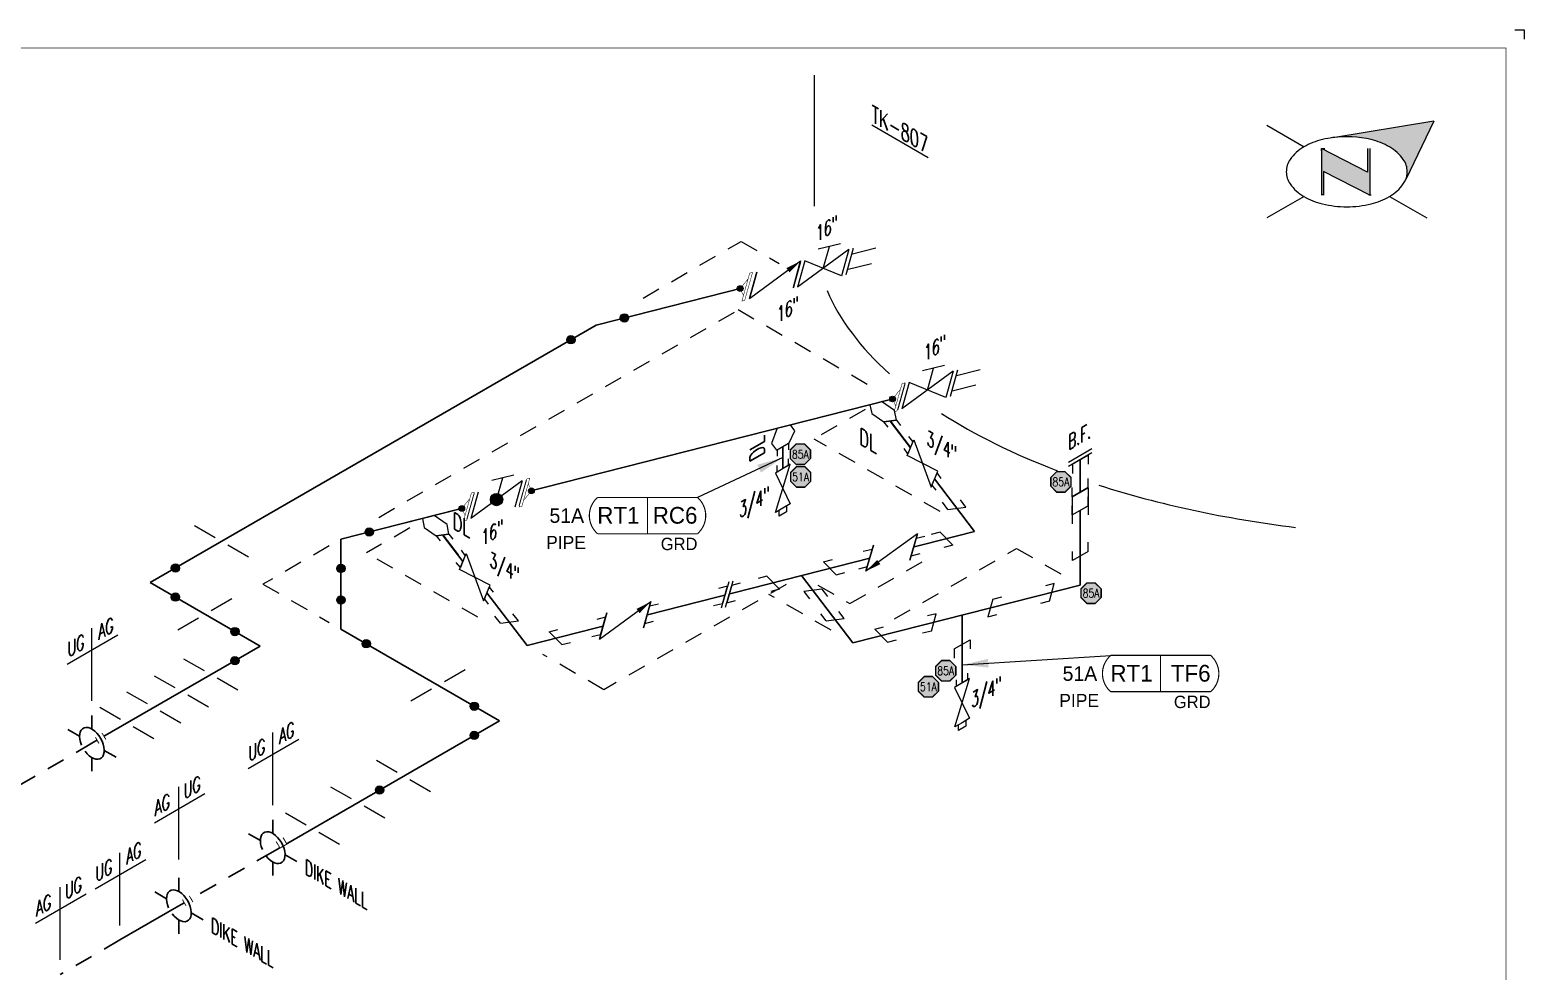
# Model space of a CAD drawing. Header units: inches. Extents: x 0.1 to 17.4, y 0.1 to 11.4.
# Drawn here: x 7.1 to 17.38, y 4.9 to 11.37 of the extents above; entities that cross this region are included whole.
import ezdxf
from ezdxf.enums import TextEntityAlignment as Align

# ---------------------------------------------------------------- set-up
doc = ezdxf.new("R2010")
doc.units = ezdxf.units.IN
doc.header["$MEASUREMENT"] = 0
doc.linetypes.add('HIDDEN2', pattern=[0.1875, 0.125, -0.0625])
for name, color, linetype in [('3', 1, 'Continuous'), ('BORDER', 3, 'Continuous'), ('COMP', 1, 'Continuous'), ('DL', 20, 'Continuous'), ('EQUIP', 131, 'Continuous'), ('EQUIP-ANNO', 150, 'Continuous'), ('FITTINGS', 4, 'Continuous'), ('PART_PCML', 7, 'Continuous'), ('PART_SelectedCML_RT', 132, 'Continuous'), ('PIPE-ANNO', 150, 'HIDDEN2'), ('TEXT', 7, 'Continuous'), ('WELD POINTS', 41, 'Continuous'), ('Welds', 7, 'Continuous')]:
    doc.layers.add(name, color=color, linetype=linetype)
doc.layers.add('PIPE', color=7, linetype='Continuous', lineweight=30)
doc.styles.add('CMLPAS', font='')
doc.styles.add('ISO30', font='simplex.shx', dxfattribs={"width": 0.85, "oblique": 30, "height": 0.075})
doc.styles.add('ISO330', font='romand.shx', dxfattribs={"width": 0.85, "height": 0.05})
doc.styles.add('PART_Standard', font='romans', dxfattribs={"width": 0.8, "height": 0.09})
doc.styles.add('SIMPLEX', font='ROMANS')
doc.styles.get("Standard").update_dxf_attribs({"font": 'arial.ttf'})
doc.styles.get('CMLPAS').set_extended_font_data('Cordia New')
doc.dimstyles.get("Standard").update_dxf_attribs({"dimtxt": 0.18, "dimasz": 0.18, "dimexe": 0.18, "dimexo": 0.0625, "dimgap": 0.09, "dimtad": 0, "dimtih": 1, "dimtoh": 1, "dimdec": 4, "dimzin": 0, "dimdsep": 46, "dimtxsty": 'Standard', "dimcen": 0.09, "dimadec": 0, "dimazin": 0, "dimtfac": 1, "dimtdec": 4, "dimtofl": 0, "dimtmove": 0, "dimatfit": 3, "dimfxl": 1, "dimtolj": 1, "dimtzin": 0, "dimarcsym": 0})

# ---------------------------------------------------------------- blocks, each defined once
blk = doc.blocks.new('north2')
at = {"layer": 'BORDER'}
for points in [[(-0.706, -0.767, -0.156851), (-0.679, -0.851, -0.095667), (-0.689, -0.905), (-0.495, -0.504), (-1.19, -0.617, -0.092194), (-0.928, -0.631, -0.072341), (-0.801, -0.681, -0.106617)], [(-0.938, -1.011), (-0.936, -1.009), (-0.936, -0.691), (-0.952, -0.691), (-0.952, -0.853), (-1.27, -0.691), (-1.27, -0.707), (-1.27, -1.012), (-1.254, -1.012), (-1.254, -0.849)]]:
    blk.add_hatch(color=7, dxfattribs=at).paths.add_polyline_path(points)
at = {"layer": 'BORDER', "color": 7}
for p, q in [((-0.495, -0.504), (-1.19, -0.617)), ((-0.495, -0.504), (-0.689, -0.905)), ((-1.389, -0.681), (-1.646, -0.533)), ((-1.27, -0.691), (-1.27, -1.012)), ((-0.952, -0.853), (-1.27, -0.691)), ((-1.27, -0.707), (-1.27, -0.691)), ((-1.262, -0.691), (-1.246, -0.691)), ((-0.952, -0.691), (-0.952, -0.853)), ((-0.936, -0.691), (-0.936, -1.012)), ((-0.936, -1.012), (-1.254, -0.849)), ((-1.254, -0.849), (-1.254, -1.012)), ((-1.389, -1.021), (-1.646, -1.169)), ((-1.26, -1.011), (-1.262, -1.009)), ((-0.928, -1.012), (-0.944, -1.012)), ((-0.801, -1.021), (-0.544, -1.169))]:
    blk.add_line(p, q, dxfattribs=at)
for centre, radius, start, end in [((-1.095, -1.329), 0.719, 76.5505, 97.6203), ((-1.238, -0.944), 0.304, 120, 144.3429), ((-1.152, -1.093), 0.476, 103.4495, 120), ((-1.095, -1.329), 0.719, 97.6203, 103.4495), ((-1.039, -1.093), 0.476, 60, 76.5505), ((-0.953, -0.944), 0.304, 35.6571, 60), ((-1.367, -0.851), 0.144, 144.3429, 180), ((-0.823, -0.851), 0.144, 360, 35.6571), ((-1.367, -0.851), 0.144, 180, 215.6571), ((-0.823, -0.851), 0.144, 324.3429, 337.5547), ((-0.823, -0.851), 0.144, 337.5796, 360), ((-1.238, -0.758), 0.304, 215.6571, 240), ((-1.152, -0.609), 0.476, 240, 256.5505), ((-1.039, -0.609), 0.476, 283.4495, 300), ((-0.953, -0.758), 0.304, 300, 324.3429), ((-1.095, -0.373), 0.719, 256.5505, 270), ((-1.095, -0.373), 0.719, 270, 283.4495)]:
    blk.add_arc(centre, radius, start, end, dxfattribs=at)
blk = doc.blocks.new('A$C6804a2e5')
blk.add_blockref('north2', (0, 0))
blk = doc.blocks.new('A$C860dd1f6')
at = {"layer": 'PIPE'}
blk.add_blockref('A$C6804a2e5', (0, 0), dxfattribs=at)
blk = doc.blocks.new('Border')
at = {"layer": 'BORDER', "const_width": 0.005}
blk.add_lwpolyline([(0.25, 0.25), (17.25, 0.25), (17.25, 11.25), (0.25, 11.25)], close=True, dxfattribs=at)
blk = doc.blocks.new('2_NOZZLE_FLANGE_EQUIPMENT_30')
blk.add_wipeout([(-0.176, -0.046), (-0.176, -0.156), (-0.023, -0.068), (-0.023, -0.107), (0, -0.094), (0, 0.094), (-0.023, 0.08), (-0.023, 0.041)])
at = {"color": 0, "linetype": 'ByBlock', "lineweight": -2}
for p, q in [((-0.023, 0.041), (-0.176, -0.046)), ((-0.023, -0.107), (-0.023, 0.08)), ((0, -0.094), (0, 0.094)), ((-0.023, -0.068), (-0.176, -0.156))]:
    blk.add_line(p, q, dxfattribs=at)
blk = doc.blocks.new('AM9A04')
at = {"linetype": 'Continuous', "const_width": 0.01}
blk.add_lwpolyline([(0, -0.289), (0, 0.289), (-0.05, 0.318), (-0.05, -0.26)], close=True, dxfattribs=at)
at = {"const_width": 0.01}
blk.add_lwpolyline([(-0.05, -0.144), (-0.15, 0.087), (-0.05, 0.202)], dxfattribs=at)
blk = doc.blocks.new('A09')
at = {"layer": 'Welds'}
h = blk.add_hatch(color=256, dxfattribs=at)
h.dxf.hatch_style = 1
h.paths.add_polyline_path([(-0.03, 0, 1), (0.03, 0, 1)])
blk.add_circle((0, 0), 0.03, dxfattribs=at)
blk = doc.blocks.new('*U19')
blk.add_wipeout([(-0.052, -0.03), (-0.017, -0.07), (-0.017, -0.11), (0, -0.1), (0, 0.1), (-0.017, 0.09), (-0.017, 0.05)]).dxf.layer = 'COMP'
at = {"layer": '3', "xscale": 0.65, "yscale": 0.65, "zscale": 0.65}
blk.add_blockref('A09', (-0.052, -0.03), dxfattribs=at)
at = {"layer": 'COMP', "xscale": -0.3466300616258731, "yscale": 0.3466300616258731, "zscale": 0.3466300616258731, "rotation": 180}
blk.add_blockref('AM9A04', (0, 0), dxfattribs=at)
blk = doc.blocks.new('1_Text_30')
at = {"layer": 'TEXT', "style": 'PART_Standard', "oblique": 30, "width": 0.8}
blk.add_attdef('TEXT', (0, 0), '', height=0.09, rotation=30, dxfattribs=at)
blk = doc.blocks.new('3_VALVE_FLANGE_GATE_30')
at = {"color": 0, "linetype": 'ByBlock', "lineweight": -2}
blk.add_wipeout([(-0.162, -0.187), (-0.135, -0.172), (0, 0), (0.135, -0.016), (0.162, 0), (0.162, 0.187), (0.135, 0.172), (0, 0), (-0.135, 0.016), (-0.162, 0)], dxfattribs=at)
for p, q in [((0.135, 0.172), (-0.135, -0.172)), ((0.068, 0.195), (-0.068, 0.117)), ((0, 0), (0, 0.156)), ((0.135, 0.172), (0.135, -0.016)), ((0.162, 0.187), (0.162, 0)), ((-0.162, 0), (-0.162, -0.187)), ((-0.135, 0.016), (-0.135, -0.172)), ((0.135, -0.016), (-0.135, 0.016))]:
    blk.add_line(p, q, dxfattribs=at)
blk = doc.blocks.new('3_VALVE_FLANGE_BUTTERFLY_30')
at = {"color": 0, "linetype": 'ByBlock', "lineweight": -2}
blk.add_wipeout([(-0.162, 0), (0.162, 0.187), (0.162, 0), (-0.162, -0.187)], dxfattribs=at)
at = {"linetype": 'ByBlock', "lineweight": -2}
blk.add_hatch(color=0, dxfattribs=at).paths.add_polyline_path([(-0.042, 0, 1), (0.042, 0, 1)])
at = {"color": 0, "linetype": 'ByBlock', "lineweight": -2}
for p, q in [((0.135, 0.172), (-0.135, -0.172)), ((0.068, 0.195), (-0.068, 0.117)), ((0, 0), (0, 0.156)), ((0.135, 0.172), (0.135, -0.016)), ((0.162, 0.187), (0.162, 0)), ((-0.162, 0), (-0.162, -0.187)), ((-0.135, 0.016), (-0.135, -0.172))]:
    blk.add_line(p, q, dxfattribs=at)
blk.add_circle((0, 0), 0.0424, dxfattribs=at)
blk = doc.blocks.new('2_SOCKET_SINGLE_30')
at = {"color": 0, "linetype": 'ByBlock', "lineweight": -2}
for p, q in [((0, 0.063), (0.054, 0.094)), ((0, 0.063), (0, -0.063)), ((0, -0.063), (0.054, -0.031))]:
    blk.add_line(p, q, dxfattribs=at)
blk = doc.blocks.new('DL_Vert_330')
at = {"layer": 'DL', "style": 'ISO30', "oblique": 330, "width": 0.85}
blk.add_text('DL', height=0.1, rotation=90, dxfattribs=at).set_placement((0, 0))
blk = doc.blocks.new('DL_330')
at = {"layer": 'DL', "style": 'ISO330', "oblique": 330, "width": 0.85}
blk.add_text('DL', height=0.1, rotation=330, dxfattribs=at).set_placement((0, 0))
blk = doc.blocks.new('1_Text_330')
at = {"layer": 'TEXT', "style": 'PART_Standard', "oblique": 330, "width": 0.8}
blk.add_attdef('3/4"', (0, 0), '', height=0.09, rotation=330, dxfattribs=at)
blk = doc.blocks.new('2_WELD_SINGLE_00')
at = {"linetype": 'ByBlock', "lineweight": -2}
h = blk.add_hatch(color=0, dxfattribs=at)
edge = h.paths.add_edge_path()
edge.add_arc((0, 0), 0.0286, 0, 360)
at = {"color": 0, "linetype": 'ByBlock', "lineweight": -2}
blk.add_circle((0, 0), 0.0286, dxfattribs=at)
blk = doc.blocks.new('*U63')
at = {"layer": 'WELD POINTS', "rotation": 194.2719855652275}
blk.add_blockref('2_WELD_SINGLE_00', (0.195, 0.05), dxfattribs=at)
at = {"layer": 'WELD POINTS'}
blk.add_blockref('2_WELD_SINGLE_00', (0, -0.201), dxfattribs=at)
blk = doc.blocks.new('*U64')
at = {"layer": 'WELD POINTS'}
for p, rotation in [((0, 0.201), 270), ((0.174, -0.1), 60.00000000000011)]:
    blk.add_blockref('2_WELD_SINGLE_00', p, dxfattribs=dict(at, rotation=rotation))
blk = doc.blocks.new('4_SUPPORT_I-BEAM_30')
at = {"color": 0, "linetype": 'ByBlock', "lineweight": -2}
for p, q in [((-0.044, 0.025), (-0.186, 0.107)), ((0.186, -0.107), (0.044, -0.025))]:
    blk.add_line(p, q, dxfattribs=at)
blk = doc.blocks.new('6_PASS-THROUGH_GRADE_00')
at = {"color": 0, "linetype": 'ByBlock', "lineweight": -2}
for p, q in [((-0.166, 0.096), (-0.085, 0.049)), ((0.085, 0.049), (0.166, 0.096)), ((-0.166, -0.096), (-0.085, -0.049)), ((-0.024, -0.045), (0, -0.045)), ((-0.024, -0.093), (0, -0.093)), ((0, -0.045), (0, -0.093)), ((0, -0.045), (0.024, -0.045)), ((0, -0.093), (0.024, -0.093)), ((0.085, -0.049), (0.166, -0.096))]:
    blk.add_line(p, q, dxfattribs=at)
blk.add_wipeout([(-0.024, -0.045), (0.024, -0.045), (0.024, -0.093), (-0.024, -0.093)], dxfattribs=at)
blk.add_ellipse((0, 0), major_axis=(-0.12, 0), ratio=0.57735, start_param=4.915034, end_param=10.792929, dxfattribs=at)
blk = doc.blocks.new('*U65')
at = {"layer": 'PIPE-ANNO', "linetype": 'Continuous'}
for p, q in [((-0.169, 0.352), (0.179, 0.554)), ((0, 0.1), (0, 0.6))]:
    blk.add_line(p, q, dxfattribs=at)
at = {"layer": 'TEXT', "style": 'PART_Standard', "oblique": 30, "width": 0.8}
blk.add_attdef('SPEC_1_30/30', (-0.166, 0.396), '', height=0.09, rotation=30, dxfattribs=at)
blk.add_attdef('SPEC_2_30/30', text='', height=0.09, rotation=30, dxfattribs=at).set_placement((0.149, 0.578), align=Align.RIGHT)
blk = doc.blocks.new('*U66')
at = {"layer": 'WELD POINTS'}
for p, rotation in [((-0.174, 0.1), 330.0000000000001), ((-0.174, -0.1), 300.0000000000001)]:
    blk.add_blockref('2_WELD_SINGLE_00', p, dxfattribs=dict(at, rotation=rotation))
blk = doc.blocks.new('Bleeder Valve 1')
at = {"layer": 'FITTINGS', "linetype": 'ByBlock'}
for p, q in [((-0.051, -0.302), (0.051, 0.03)), ((0.051, 0.03), (-0.051, -0.03)), ((-0.051, -0.03), (0.051, -0.243)), ((0, -0.273), (-0.051, -0.302)), ((-0.025, -0.327), (-0.025, -0.287)), ((0.026, -0.298), (-0.025, -0.327)), ((0.051, -0.243), (0, -0.273)), ((0.026, -0.258), (0.026, -0.298))]:
    blk.add_line(p, q, dxfattribs=at)
blk = doc.blocks.new('Socket_30')
at = {"color": 0, "linetype": 'ByBlock', "lineweight": -2}
for p, q in [((0, 0.0313), (0.0271, 0.0469)), ((0, 0.0313), (0, -0.0313)), ((0, -0.0313), (0.0271, -0.0156))]:
    blk.add_line(p, q, dxfattribs=at)
blk = doc.blocks.new('*U71')
at = {"layer": 'WELD POINTS'}
for p, rotation in [((0.195, 0.05), 194.2719855652275), ((-0.174, -0.1), 300.0000000000003)]:
    blk.add_blockref('2_WELD_SINGLE_00', p, dxfattribs=dict(at, rotation=rotation))
blk = doc.blocks.new('PART_PCML')
blk.add_hatch(color=0).paths.add_polyline_path([(-0.07, -0.029), (-0.029, -0.07), (0.029, -0.07), (0.07, -0.029), (0.07, 0.029), (0.029, 0.07), (-0.029, 0.07), (-0.07, 0.029)])
at = {"color": 7, "const_width": 0.009}
blk.add_lwpolyline([(-0.07, 0.029), (-0.029, 0.07), (0.029, 0.07), (0.07, 0.029), (0.07, -0.029), (0.029, -0.07), (-0.029, -0.07), (-0.07, -0.029), (-0.07, 0.029), (-0.029, 0.07)], dxfattribs=at)
at = {"color": 18, "true_color": 0x000000}
blk.add_lwpolyline([(-0.029, 0.07), (-0.07, 0.029), (-0.07, -0.029), (-0.029, -0.07), (0.029, -0.07), (0.07, -0.029), (0.07, 0.029), (0.029, 0.07)], close=True, dxfattribs=at)
at = {"color": 7, "true_color": 0xffffff, "style": 'SIMPLEX', "width": 0.8, "flags": 1}
for tag, p in [('CIRCUIT', (-0.094, 0.089)), ('DM', (-0.053, -0.133)), ('TYPE', (-0.075, -0.204))]:
    blk.add_attdef(tag, p, '', height=0.0586, dxfattribs=at)
at = {"color": 7, "true_color": 0xffffff, "style": 'SIMPLEX', "width": 0.8}
blk.add_attdef('DMDISP', text='', height=0.0586, dxfattribs=at).set_placement((0, 0), align=Align.MIDDLE_CENTER)
blk = doc.blocks.new('CMLPAS')
at = {"const_width": 0.008}
blk.add_lwpolyline([(0.063, 0.125, 0.454441), (0.063, -0.125), (0.75, -0.125, 0.454441), (0.75, 0.125)], format="xyb", close=True, dxfattribs=at)
blk.add_lwpolyline([(0.406, -0.125), (0.406, 0.125)], dxfattribs=at)
at = {"style": 'CMLPAS', "flags": 1}
for tag, p in [('STATE', (0.75, 0.623)), ('DL', (0.75, 0.482)), ('CIRCUIT', (0.75, 0.341)), ('SUBSINTERVAL(MONTHS)', (-0.025, -0.335)), ('OLD_ID', (0.75, -0.337)), ('OLD_NDE', (0.75, -0.478)), ('OLD_ENTY', (0.741, -0.636)), ('SIZE', (0.747, -0.761)), ('SPEC', (0.747, -0.902)), ('JUSTIFY', (0.747, -1.043)), ('COMMENTS', (0.747, -1.185)), ('OLD_ASSET', (0.75, -1.326)), ('SCHED', (0.737, -1.469)), ('NOM_THICK', (0.752, -1.61)), ('CORR_ALLOW', (0.763, -1.745)), ('TML_STATUS', (0.772, -1.878)), ('FLOW_ORDER', (0.778, -2.13))]:
    blk.add_attdef(tag, text='', height=0.1, dxfattribs=at).set_placement(p, align=Align.MIDDLE_RIGHT)
at = {"style": 'CMLPAS'}
for tag, height, p in [('CHILD', 0.25, (0.75, 0.269)), ('###', 0.115, (0.75, 0.002)), ('ACCESS', 0.085, (0.75, -0.195))]:
    blk.add_attdef(tag, text='', height=height, dxfattribs=at).set_placement(p, align=Align.MIDDLE_RIGHT)
at = {"color": 152, "style": 'CMLPAS'}
for tag, height, p in [('SPECIAL', 0.085, (0.405, 0.19)), ('DM-TYPE', 0.1, (-0.03, 0)), ('COMP', 0.09, (-0.017, -0.185))]:
    blk.add_attdef(tag, text='', height=height, dxfattribs=at).set_placement(p, align=Align.MIDDLE_RIGHT)
at = {"style": 'CMLPAS'}
blk.add_attdef('NDE', text='', height=0.115, dxfattribs=at).set_placement((0.206, 0.002), align=Align.MIDDLE_CENTER)

msp = doc.modelspace()

# ---------------------------------------------------------------- linework, layer by layer
for p, q in [((17.312, 11.375), (17.375, 11.375)), ((17.375, 11.375), (17.375, 11.312))]:
    msp.add_line(p, q)
at = {"layer": 'EQUIP'}
msp.add_line((12.491, 11.064), (12.49, 10.161), dxfattribs=at)
for start_param, end_param in [(6.485464, 6.77375), (6.925636, 7.186198), (7.266333, 7.604939)]:
    msp.add_ellipse((16.887, 10.007), major_axis=(-4.397, 0), ratio=0.482242, start_param=start_param, end_param=end_param, dxfattribs=at)
at = {"layer": 'FITTINGS', "linetype": 'ByBlock'}
for p, q in [((12.875, 8.796), (12.887, 8.735)), ((12.357, 8.617), (12.327, 8.657)), ((12.236, 8.634), (12.197, 8.528)), ((12.231, 8.483), (12.318, 8.533)), ((12.318, 8.533), (12.357, 8.617)), ((13.153, 8.5), (13.176, 8.555)), ((13.176, 8.555), (13.296, 8.229)), ((12.197, 8.528), (12.231, 8.483)), ((13.131, 8.446), (13.153, 8.5)), ((13.342, 8.339), (13.131, 8.446)), ((13.296, 8.229), (13.342, 8.339)), ((9.965, 7.972), (9.876, 8.033)), ((9.796, 8.013), (9.807, 7.952)), ((9.807, 7.952), (9.891, 7.894)), ((9.891, 7.894), (9.977, 7.906)), ((10.051, 7.663), (10.074, 7.717)), ((10.074, 7.717), (10.096, 7.772)), ((10.096, 7.772), (10.216, 7.446)), ((10.262, 7.555), (10.051, 7.663)), ((10.216, 7.446), (10.262, 7.555)), ((13.56, 6.911), (13.457, 6.851)), ((13.458, 6.579), (13.56, 6.911)), ((13.457, 6.851), (13.56, 6.638)), ((13.509, 6.608), (13.458, 6.579)), ((13.483, 6.554), (13.483, 6.593)), ((13.534, 6.583), (13.483, 6.554)), ((13.56, 6.638), (13.509, 6.608)), ((13.534, 6.623), (13.534, 6.583))]:
    msp.add_line(p, q, dxfattribs=at)
at = {"layer": 'FITTINGS', "linetype": 'ByBlock', "lineweight": -2}
for p, q in [((12.969, 8.678), (12.997, 8.642)), ((13.17, 8.542), (13.136, 8.459)), ((13.17, 8.542), (13.143, 8.577)), ((13.136, 8.459), (13.109, 8.495)), ((13.301, 8.242), (13.336, 8.325)), ((13.301, 8.242), (13.329, 8.207)), ((13.336, 8.325), (13.363, 8.289)), ((13.411, 8.075), (13.373, 8.125)), ((13.535, 8.091), (13.497, 8.141)), ((13.411, 8.075), (13.535, 8.091)), ((13.357, 7.919), (13.296, 7.903)), ((13.357, 7.919), (13.444, 7.829)), ((9.978, 7.906), (9.89, 7.894)), ((9.89, 7.894), (9.917, 7.859)), ((9.978, 7.906), (10.005, 7.87)), ((13.444, 7.829), (13.383, 7.814)), ((14.375, 7.787), (14.375, 7.849)), ((10.057, 7.676), (10.029, 7.711)), ((10.091, 7.758), (10.057, 7.676)), ((10.091, 7.758), (10.064, 7.794)), ((12.555, 7.715), (12.616, 7.73)), ((12.642, 7.625), (12.555, 7.715)), ((14.375, 7.787), (14.267, 7.724)), ((14.267, 7.724), (14.267, 7.787)), ((12.166, 7.616), (12.105, 7.6)), ((12.166, 7.616), (12.253, 7.526)), ((12.642, 7.625), (12.703, 7.641)), ((10.222, 7.459), (10.256, 7.541)), ((10.256, 7.541), (10.283, 7.506)), ((12.253, 7.526), (12.192, 7.511)), ((12.544, 7.526), (12.42, 7.51)), ((12.42, 7.51), (12.458, 7.461)), ((12.544, 7.526), (12.582, 7.477)), ((14.143, 7.565), (14.083, 7.55)), ((14.109, 7.445), (14.143, 7.565)), ((10.222, 7.459), (10.249, 7.423)), ((13.72, 7.458), (13.686, 7.337)), ((13.72, 7.458), (13.781, 7.473)), ((14.109, 7.445), (14.049, 7.429)), ((10.332, 7.292), (10.294, 7.342)), ((10.332, 7.292), (10.456, 7.308)), ((10.456, 7.308), (10.418, 7.358)), ((12.574, 7.309), (12.536, 7.358)), ((12.574, 7.309), (12.698, 7.325)), ((12.698, 7.325), (12.66, 7.374)), ((13.331, 7.358), (13.27, 7.343)), ((13.297, 7.238), (13.331, 7.358)), ((13.686, 7.337), (13.747, 7.353)), ((10.667, 7.234), (10.727, 7.25)), ((10.754, 7.145), (10.667, 7.234)), ((12.909, 7.251), (12.969, 7.267)), ((12.996, 7.162), (12.909, 7.251)), ((13.297, 7.238), (13.236, 7.223)), ((10.754, 7.145), (10.814, 7.16)), ((12.996, 7.162), (13.057, 7.177)), ((13.454, 7.116), (13.563, 7.178)), ((13.454, 7.116), (13.454, 7.053)), ((13.563, 7.178), (13.563, 7.116)), ((13.547, 6.903), (13.47, 6.859)), ((13.47, 6.859), (13.47, 6.903)), ((13.547, 6.903), (13.547, 6.948))]:
    msp.add_line(p, q, dxfattribs=at)
at = {"layer": 'PIPE'}
for p, q in [((12.01, 9.602), (10.991, 9.343)), ((14.321, 7.555), (14.321, 8.448)), ((13.319, 8.285), (13.595, 7.924)), ((9.235, 7.251), (9.235, 7.87)), ((9.936, 7.9), (10.041, 7.762)), ((12.758, 7.157), (12.404, 7.621)), ((8.68, 7.135), (7.923, 7.572)), ((12.758, 7.157), (14.321, 7.555)), ((10.24, 7.502), (10.516, 7.14)), ((9.235, 7.251), (10.326, 6.621)), ((8.68, 7.135), (7.522, 6.466)), ((10.326, 6.621), (8.766, 5.72))]:
    msp.add_line(p, q, dxfattribs=at)
at = {"layer": 'PIPE', "linetype": 'Continuous'}
for p, q in [((12.275, 8.508), (12.275, 8.356)), ((13.509, 7.348), (13.509, 6.881))]:
    msp.add_line(p, q, dxfattribs=at)
at = {"layer": 'PIPE', "linetype": 'HIDDEN2'}
for p, q in [((7.522, 6.466), (6.877, 6.094)), ((8.766, 5.72), (8.121, 5.348)), ((7.714, 5.113), (7.304, 4.876))]:
    msp.add_line(p, q, dxfattribs=at)
at = {"layer": 'PIPE-ANNO'}
for p, q in [((11.314, 9.53), (11.988, 9.919)), ((11.988, 9.919), (12.25, 9.768)), ((12.856, 8.936), (11.968, 9.448)), ((12.842, 8.763), (12.489, 8.559)), ((13.357, 8.061), (12.491, 8.559)), ((9.709, 7.948), (9.411, 7.776)), ((9.154, 7.824), (8.699, 7.561)), ((10.178, 7.334), (9.411, 7.776)), ((13.884, 7.807), (14.21, 7.619)), ((8.699, 7.561), (9.154, 7.298)), ((12.517, 7.555), (12.737, 7.428)), ((12.607, 7.244), (12.179, 7.491)), ((11.044, 6.835), (10.625, 7.077))]:
    msp.add_line(p, q, dxfattribs=at)

# ---------------------------------------------------------------- block references
at = {"layer": 'BORDER'}
for name, p in [('Border', (0, 0)), ('A$C860dd1f6', (17.25, 11.25))]:
    msp.add_blockref(name, p, dxfattribs=at)
at = {"layer": 'DL'}
for name, p in [('DL_Vert_330', (12.149, 8.451)), ('DL_330', (12.802, 8.526))]:
    msp.add_blockref(name, p, dxfattribs=at)
at = {"layer": 'FITTINGS', "yscale": 0.713168504377533}
for p, xscale, zscale, rotation in [((12.275, 8.508), -0.7131685043775329, 0.713168504377533, 119.9952760451084), ((12.275, 8.356), -0.713168504377533, 0.7131685043775329, 299.9952760451085)]:
    msp.add_blockref('2_SOCKET_SINGLE_30', p, dxfattribs=dict(at, xscale=xscale, zscale=zscale, rotation=rotation))
at = {"layer": 'FITTINGS'}
for name, p in [('Bleeder Valve 1', (12.275, 8.356)), ('4_SUPPORT_I-BEAM_30', (8.413, 7.855)), ('4_SUPPORT_I-BEAM_30', (8.34, 6.939)), ('4_SUPPORT_I-BEAM_30', (8.138, 6.822)), ('4_SUPPORT_I-BEAM_30', (7.948, 6.712)), ('4_SUPPORT_I-BEAM_30', (7.763, 6.605)), ('4_SUPPORT_I-BEAM_30', (9.666, 6.24)), ('4_SUPPORT_I-BEAM_30', (9.351, 6.058)), ('4_SUPPORT_I-BEAM_30', (9.04, 5.878))]:
    msp.add_blockref(name, p, dxfattribs=at)
at = {"layer": 'FITTINGS', "xscale": -1}
for p in [(8.299, 7.355), (9.903, 6.866)]:
    msp.add_blockref('4_SUPPORT_I-BEAM_30', p, dxfattribs=at)
at = {"layer": 'PART_PCML', "color": 13}
for p in [(12.396, 8.455), (14.396, 7.499), (13.396, 6.965)]:
    msp.add_blockref('PART_PCML', p, dxfattribs=at).add_auto_attribs({'DMDISP': '85A'})
at = {"layer": 'PART_PCML', "color": 96}
for p in [(12.398, 8.299), (13.277, 6.855)]:
    msp.add_blockref('PART_PCML', p, dxfattribs=at).add_auto_attribs({'DMDISP': '51A'})
at = {"layer": 'PART_SelectedCML_RT'}
for p, values in [((10.938, 8.033), {'###': 'RC6', 'NDE': 'RT1', 'DM-TYPE': '51A', 'COMP': 'PIPE', 'ACCESS': 'GRD'}), ((14.468, 6.946), {'###': 'TF6', 'NDE': 'RT1', 'DM-TYPE': '51A', 'COMP': 'PIPE', 'ACCESS': 'GRD'})]:
    msp.add_blockref('CMLPAS', p, dxfattribs=at).add_auto_attribs(values)
at = {"layer": 'PIPE-ANNO'}
for p, values in [((7.522, 6.658), {'SPEC_1_30/30': 'UG', 'SPEC_2_30/30': 'AG'}), ((8.766, 5.94), {'SPEC_1_30/30': 'UG', 'SPEC_2_30/30': 'AG'}), ((8.121, 5.567), {'SPEC_1_30/30': 'AG', 'SPEC_2_30/30': 'UG'}), ((7.714, 5.113), {'SPEC_1_30/30': 'UG', 'SPEC_2_30/30': 'AG'}), ((7.304, 4.876), {'SPEC_1_30/30': 'AG', 'SPEC_2_30/30': 'UG'})]:
    msp.add_blockref('*U65', p, dxfattribs=at).add_auto_attribs(values)
at = {"layer": 'TEXT'}
for name, p, values in [('1_Text_30', (12.504, 9.914), {'TEXT': '16"'}), ('1_Text_330', (13.265, 8.52), {'3/4"': '3/4"'}), ('1_Text_30', (11.976, 8.015), {'TEXT': '3/4"'}), ('1_Text_330', (10.257, 7.685), {'3/4"': '3/4"'}), ('1_Text_30', (13.572, 6.707), {'TEXT': '3/4"'}), ('1_Text_330', (8.988, 5.568), {'3/4"': 'DIKE WALL'}), ('1_Text_330', (8.342, 5.168), {'3/4"': 'DIKE WALL'})]:
    msp.add_blockref(name, p, dxfattribs=at).add_auto_attribs(values)
at = {"layer": 'WELD POINTS'}
for name, p in [('*U71', (10.991, 9.343)), ('*U63', (9.235, 7.87)), ('*U64', (9.235, 7.251)), ('*U66', (8.68, 7.135)), ('*U66', (10.326, 6.621)), ('2_WELD_SINGLE_00', (9.501, 6.145))]:
    msp.add_blockref(name, p, dxfattribs=at)
at = {"layer": 'WELD POINTS', "rotation": 180}
msp.add_blockref('*U66', (7.923, 7.572), dxfattribs=at)

# ---------------------------------------------------------------- texts
at = {"layer": 'EQUIP-ANNO', "style": 'ISO30', "oblique": 330, "width": 0.85}
msp.add_text('%%UTK-807', height=0.1, rotation=330, dxfattribs=at).set_placement((12.887, 10.744))

# ---------------------------------------------------------------- leaders
at = {"layer": 'PART_SelectedCML_RT'}
for points in [[(12.275, 8.432), (11.688, 8.158)], [(13.509, 7.006), (14.532, 7.071)]]:
    msp.add_leader(points, dimstyle='Standard', dxfattribs=at)

# ---------------------------------------------------------------- next in the draw order: block references
at = {"layer": 'FITTINGS', "xscale": -1, "yscale": -1}
for p, rotation in [((12.704, 9.772), 344.2719855652337), ((13.421, 8.935), 344.2719855652277)]:
    msp.add_blockref('2_NOZZLE_FLANGE_EQUIPMENT_30', p, dxfattribs=dict(at, rotation=rotation))
at = {"layer": 'PIPE', "yscale": -1, "rotation": 299.9999999999999}
for p in [(7.522, 6.466), (8.766, 5.748), (8.121, 5.348)]:
    msp.add_blockref('6_PASS-THROUGH_GRADE_00', p, dxfattribs=at)

# ---------------------------------------------------------------- next in the draw order: wipeouts: each hides what was drawn before it
at = {"linetype": 'ByBlock', "lineweight": -2}
for points in [[(14.24, 8.401), (14.24, 8.37), (14.402, 8.464), (14.402, 8.495)], [(14.375, 8.1), (14.267, 8.038), (14.267, 8.163), (14.375, 8.225)]]:
    msp.add_wipeout(points, dxfattribs=at).dxf.layer = 'FITTINGS'

# ---------------------------------------------------------------- next in the draw order: linework, layer by layer
at = {"layer": 'FITTINGS', "linetype": 'ByBlock', "lineweight": -2}
for p, q in [((14.24, 8.401), (14.402, 8.495)), ((14.402, 8.464), (14.24, 8.37)), ((14.267, 8.386), (14.375, 8.448)), ((14.375, 8.448), (14.375, 8.386)), ((14.267, 8.386), (14.267, 8.323)), ((14.267, 8.163), (14.375, 8.225)), ((14.375, 8.225), (14.375, 8.1)), ((14.267, 8.038), (14.267, 8.163)), ((14.375, 8.1), (14.267, 8.038))]:
    msp.add_line(p, q, dxfattribs=at)
at = {"layer": 'PIPE'}
for p, q in [((13.421, 8.935), (9.235, 7.87)), ((7.714, 5.113), (8.121, 5.348))]:
    msp.add_line(p, q, dxfattribs=at)

# ---------------------------------------------------------------- next in the draw order: block references
at = {"layer": 'FITTINGS', "rotation": 344.2719855652337}
msp.add_blockref('3_VALVE_FLANGE_GATE_30', (12.553, 9.734), dxfattribs=at)
at = {"layer": 'FITTINGS', "linetype": 'ByBlock', "lineweight": -2, "zscale": 2, "rotation": 300.0000000000001}
for p, xscale, yscale in [((14.321, 8.194), -2, 2), ((14.321, 8.069), -2, 2), ((14.321, 8.069), 2, -2)]:
    msp.add_blockref('Socket_30', p, dxfattribs=dict(at, xscale=xscale, yscale=yscale))
at = {"layer": 'PART_PCML', "color": 13}
msp.add_blockref('PART_PCML', (14.188, 8.265), dxfattribs=at).add_auto_attribs({'DMDISP': '85A'})
at = {"layer": 'TEXT'}
msp.add_blockref('1_Text_30', (14.238, 8.481), dxfattribs=at).add_auto_attribs({'TEXT': 'B.F.'})

# ---------------------------------------------------------------- next in the draw order: block references
at = {"layer": 'FITTINGS', "rotation": 344.2719855652277}
for name, p in [('3_VALVE_FLANGE_GATE_30', (13.27, 8.897)), ('3_VALVE_FLANGE_BUTTERFLY_30', (10.306, 8.143))]:
    msp.add_blockref(name, p, dxfattribs=at)

# ---------------------------------------------------------------- next in the draw order: wipeouts: each hides what was drawn before it
at = {"linetype": 'ByBlock', "lineweight": -2}
msp.add_wipeout([(12.045, 9.527), (12.348, 9.605), (12.398, 9.785), (12.096, 9.708)], dxfattribs=at).dxf.layer = 'FITTINGS'

# ---------------------------------------------------------------- next in the draw order: linework, layer by layer
at = {"layer": 'FITTINGS', "linetype": 'ByBlock', "lineweight": -2}
for p, q in [((12.045, 9.527), (12.398, 9.785)), ((12.398, 9.785), (12.348, 9.605)), ((12.348, 9.605), (12.398, 9.785)), ((12.096, 9.708), (12.045, 9.527)), ((12.045, 9.527), (12.096, 9.708)), ((13.058, 8.689), (12.969, 8.678)), ((13.058, 8.689), (13.085, 8.654))]:
    msp.add_line(p, q, dxfattribs=at)
at = {"layer": 'FITTINGS', "linetype": 'ByBlock'}
msp.add_line((12.97, 8.678), (13.057, 8.689), dxfattribs=at)
at = {"layer": 'FITTINGS', "linetype": 'ByBlock', "lineweight": -2}
msp.add_solid([(12.3, 9.736), (12.398, 9.785), (12.321, 9.707)], dxfattribs=at)
at = {"layer": 'PIPE', "linetype": 'Continuous'}
for p, q in [((13.153, 8.5), (13.014, 8.683)), ((10.074, 7.717), (9.934, 7.9))]:
    msp.add_line(p, q, dxfattribs=at)
at = {"layer": 'PIPE'}
for p, q in [((13.015, 8.683), (13.12, 8.546)), ((13.015, 8.683), (13.154, 8.502)), ((10.516, 7.14), (13.595, 7.924))]:
    msp.add_line(p, q, dxfattribs=at)

# ---------------------------------------------------------------- next in the draw order: block references
at = {"layer": 'COMP', "ltscale": 0.65}
for p, rotation in [((13.088, 8.85), 344.2719855652277), ((10.488, 8.189), 164.2719855652277), ((10.125, 8.097), 344.2719855652277)]:
    msp.add_blockref('*U19', p, dxfattribs=dict(at, rotation=rotation))
at = {"layer": 'TEXT'}
for p in [(12.236, 9.357), (13.248, 9.093), (10.203, 7.822)]:
    msp.add_blockref('1_Text_30', p, dxfattribs=at).add_auto_attribs({'TEXT': '16"'})

# ---------------------------------------------------------------- next in the draw order: linework, layer by layer
at = {"layer": 'FITTINGS', "linetype": 'ByBlock'}
for p, q in [((13.044, 8.755), (12.955, 8.817)), ((13.057, 8.689), (13.044, 8.755)), ((12.887, 8.735), (12.97, 8.678)), ((9.977, 7.906), (9.965, 7.972))]:
    msp.add_line(p, q, dxfattribs=at)
at = {"layer": 'PIPE'}
for p, q in [((7.923, 7.572), (10.991, 9.343)), ((10.038, 8.074), (9.235, 7.87))]:
    msp.add_line(p, q, dxfattribs=at)
at = {"layer": 'PIPE-ANNO'}
msp.add_line((9.496, 8.021), (11.968, 9.448), dxfattribs=at)

# ---------------------------------------------------------------- next in the draw order: block references
at = {"layer": 'COMP', "ltscale": 0.65, "rotation": 344.2719855652277}
msp.add_blockref('*U19', (12.04, 9.61), dxfattribs=at)
at = {"layer": 'DL'}
msp.add_blockref('DL_330', (10.005, 7.946), dxfattribs=at)

# ---------------------------------------------------------------- next in the draw order: wipeouts: each hides what was drawn before it
at = {"linetype": 'ByBlock', "lineweight": -2}
for points in [[(12.847, 7.65), (13.15, 7.727), (13.201, 7.907), (12.898, 7.83)], [(11.882, 7.404), (11.852, 7.396), (11.903, 7.577), (11.933, 7.584)], [(11.367, 7.441), (11.064, 7.364), (11.014, 7.183), (11.316, 7.26)]]:
    msp.add_wipeout(points, dxfattribs=at).dxf.layer = 'FITTINGS'

# ---------------------------------------------------------------- next in the draw order: linework, layer by layer
at = {"layer": 'FITTINGS', "linetype": 'ByBlock', "lineweight": -2}
for p, q in [((13.201, 7.907), (12.847, 7.65)), ((12.898, 7.83), (12.847, 7.65)), ((12.847, 7.65), (12.898, 7.83)), ((13.201, 7.907), (13.15, 7.727)), ((13.15, 7.727), (13.201, 7.907)), ((13.193, 7.877), (13.159, 7.757)), ((13.193, 7.877), (13.253, 7.892)), ((12.89, 7.8), (12.829, 7.785)), ((12.856, 7.68), (12.89, 7.8)), ((13.159, 7.757), (13.219, 7.772)), ((12.856, 7.68), (12.795, 7.664)), ((11.903, 7.577), (11.852, 7.396)), ((11.882, 7.404), (11.933, 7.584)), ((11.014, 7.183), (11.367, 7.441)), ((11.316, 7.26), (11.367, 7.441)), ((11.367, 7.441), (11.316, 7.26)), ((11.359, 7.411), (11.325, 7.29)), ((11.359, 7.411), (11.419, 7.426)), ((11.056, 7.333), (10.995, 7.318)), ((11.014, 7.183), (11.064, 7.364)), ((11.064, 7.364), (11.014, 7.183)), ((11.022, 7.213), (11.056, 7.333)), ((11.325, 7.29), (11.386, 7.306)), ((11.022, 7.213), (10.962, 7.198))]:
    msp.add_line(p, q, dxfattribs=at)
for points in [[(12.946, 7.699), (12.847, 7.65), (12.924, 7.728)], [(11.269, 7.391), (11.367, 7.441), (11.29, 7.362)]]:
    msp.add_solid(points, dxfattribs=at)
at = {"layer": 'PIPE-ANNO'}
for p, q in [((12.737, 7.428), (13.303, 7.755)), ((13.044, 7.322), (13.884, 7.807)), ((12.298, 7.559), (11.044, 6.835))]:
    msp.add_line(p, q, dxfattribs=at)

# ---------------------------------------------------------------- next in the draw order: block references
at = {"layer": 'FITTINGS', "linetype": 'ByBlock', "lineweight": -2, "zscale": 2, "rotation": 344.2719855652276}
for p, xscale, yscale in [((11.877, 7.487), -2, -2), ((11.907, 7.494), 2, 2)]:
    msp.add_blockref('Socket_30', p, dxfattribs=dict(at, xscale=xscale, yscale=yscale))

doc.saveas('drawing.dxf')
